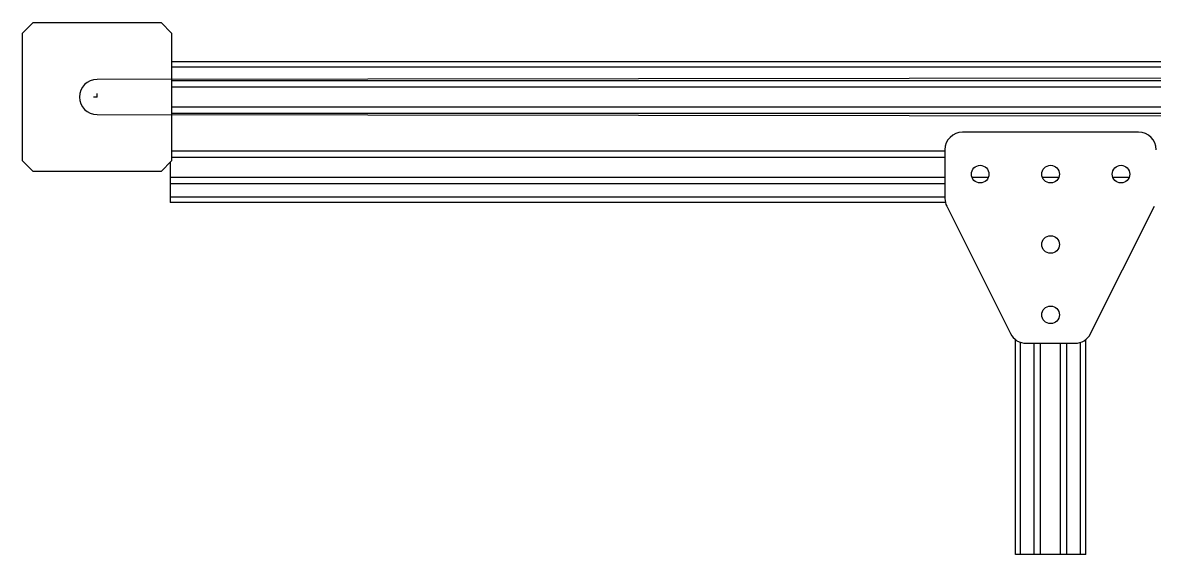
# Model space of a CAD drawing. Header units: millimetres. Extents: x 15 to 1184, y 5 to 836.
# Drawn here: x 505.03 to 537.17, y 589.13 to 604.24 of the extents above; entities that cross this region are included whole.
import ezdxf

# ---------------------------------------------------------------- set-up
doc = ezdxf.new("R2010")
doc.units = ezdxf.units.MM
doc.linetypes.add('CENTERX2', pattern=[20.32, 12.7, -2.54, 2.54, -2.54])

msp = doc.modelspace()

# ---------------------------------------------------------------- linework, layer by layer
at = {"color": 7, "linetype": 'Continuous', "lineweight": 25}
for p, q in [((505.03, 603.944), (505.33, 604.244)), ((505.33, 604.244), (508.96, 604.244)), ((508.96, 604.244), (509.26, 603.944)), ((505.03, 600.314), (505.03, 603.944)), ((509.26, 603.944), (509.26, 600.314)), ((554.163, 603.129), (509.26, 603.129)), ((554.163, 602.593), (509.26, 602.593)), ((553.901, 602.413), (509.26, 602.413)), ((553.901, 601.845), (509.26, 601.845)), ((554.163, 601.665), (509.26, 601.665)), ((536.72, 601.129), (531.72, 601.129)), ((531.22, 600.593), (509.26, 600.593)), ((531.22, 600.413), (509.26, 600.413)), ((531.22, 600.629), (531.22, 599.247)), ((505.33, 600.014), (505.03, 600.314)), ((508.96, 600.014), (505.33, 600.014)), ((509.26, 600.314), (508.96, 600.014)), ((509.22, 600.274), (509.22, 599.845)), ((531.22, 599.845), (509.22, 599.845)), ((509.22, 599.845), (509.22, 599.665)), ((532.452, 599.845), (531.988, 599.845)), ((534.452, 599.845), (533.988, 599.845)), ((536.452, 599.845), (535.988, 599.845)), ((531.22, 599.665), (509.22, 599.665)), ((509.22, 599.665), (509.22, 599.279)), ((509.22, 599.279), (509.22, 599.129)), ((531.234, 599.129), (509.22, 599.129)), ((531.273, 599.024), (533.082, 595.406)), ((535.358, 595.406), (537.167, 599.024)), ((533.22, 589.129), (533.22, 595.236)), ((535.22, 589.129), (535.22, 595.236)), ((533.529, 595.129), (534.911, 595.129)), ((533.756, 589.129), (533.756, 595.129)), ((533.936, 589.129), (533.936, 595.129)), ((534.504, 589.129), (534.504, 595.129)), ((534.684, 589.129), (534.684, 595.129)), ((533.37, 589.129), (533.22, 589.129)), ((533.756, 589.129), (533.37, 589.129)), ((533.936, 589.129), (533.756, 589.129)), ((534.504, 589.129), (533.936, 589.129)), ((534.684, 589.129), (534.504, 589.129)), ((535.07, 589.129), (534.684, 589.129)), ((535.22, 589.129), (535.07, 589.129))]:
    msp.add_line(p, q, dxfattribs=at)
at = {"color": 7, "linetype": 'Continuous'}
for p, q in [((811.019, 603.004), (507.144, 602.629)), ((811.019, 603.004), (507.144, 602.629)), ((811.019, 603.004), (507.144, 602.629)), ((507.144, 601.629), (811.019, 601.254)), ((507.144, 601.629), (811.019, 601.254)), ((507.144, 601.629), (811.019, 601.254))]:
    msp.add_line(p, q, dxfattribs=at)
at = {"color": 8, "linetype": 'Continuous', "lineweight": 25}
for p, q in [((554.313, 602.979), (509.26, 602.979)), ((531.22, 599.279), (509.22, 599.279)), ((533.37, 589.129), (533.37, 595.155)), ((535.07, 589.129), (535.07, 595.155))]:
    msp.add_line(p, q, dxfattribs=at)
at = {"color": 7, "linetype": 'CENTERX2'}
for q in [(507.045, 602.129), (507.045, 602.129), (507.045, 602.129), (507.145, 602.229), (507.145, 602.229), (507.145, 602.229)]:
    msp.add_line((507.145, 602.129), q, dxfattribs=at)
at = {"color": 7, "linetype": 'Continuous', "lineweight": 25}
for centre in [(532.22, 599.938), (534.22, 599.938), (536.22, 599.938), (534.22, 597.938), (534.22, 595.938)]:
    msp.add_circle(centre, 0.25, dxfattribs=at)
at = {"color": 7, "linetype": 'Continuous'}
msp.add_arc((507.144, 602.129), 0.5, 90, 270, dxfattribs=at)
msp.add_arc((507.144, 602.129), 0.5, 90, 270, dxfattribs=at)
msp.add_arc((507.144, 602.129), 0.5, 90, 270, dxfattribs=at)
at = {"color": 7, "linetype": 'Continuous', "lineweight": 25}
for centre, start, end in [((531.72, 600.629), 90, 180), ((536.72, 600.629), 0, 90), ((531.72, 599.247), 180, 206.5651), ((533.529, 595.629), 206.5651, 270), ((534.911, 595.629), 270, 333.4349)]:
    msp.add_arc(centre, 0.5, start, end, dxfattribs=at)

doc.saveas('drawing.dxf')
